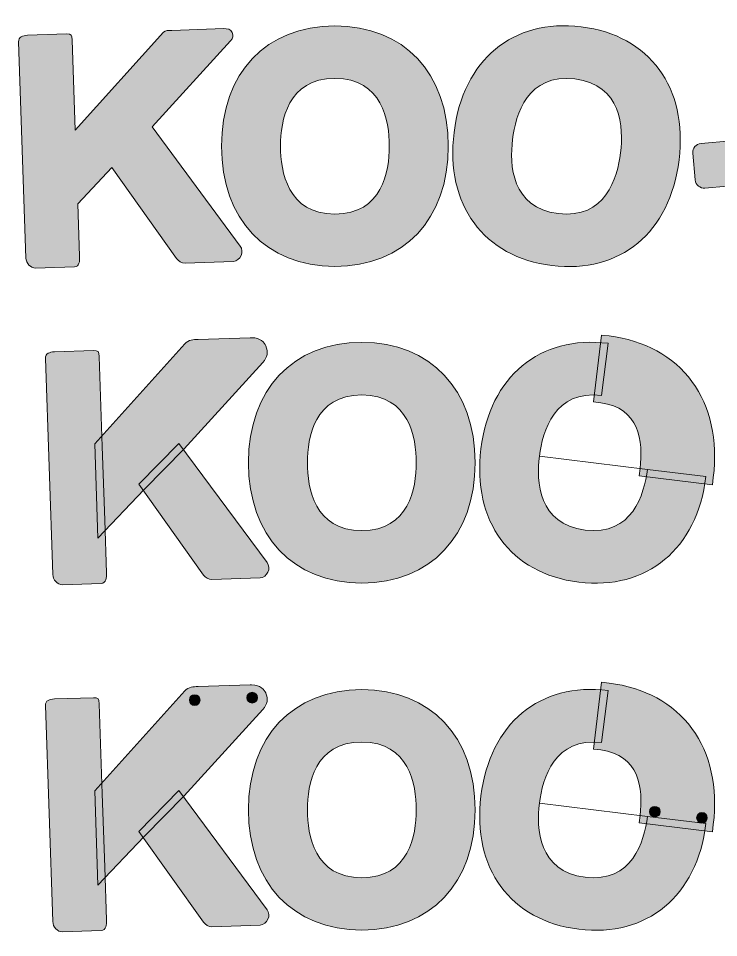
# Model space of a CAD drawing. Header units: inches. Extents: x -593 to 1685, y -710 to 625.
# Drawn here: x 667.5 to 866.9, y 14.8 to 276.4 of the extents above; entities that cross this region are included whole.
import ezdxf

# ---------------------------------------------------------------- set-up
doc = ezdxf.new("R2010")
doc.units = ezdxf.units.IN
doc.header["$MEASUREMENT"] = 0
doc.layers.add('Layer 1', color=7, linetype='Continuous')

# ---------------------------------------------------------------- blocks, each defined once
blk = doc.blocks.new('block 7')
at = {"layer": 'Layer 1', "true_color": 0x795f48}
h = blk.add_hatch(color=37, dxfattribs=at)
h.dxf.hatch_style = 2
edge = h.paths.add_edge_path()
edge.add_spline(control_points=[(827.74, 273.98), (808.29, 276.37), (794.08, 264.58), (791.54, 243.94), (789, 223.3), (799.94, 208.42), (819.39, 206.03), (838.85, 203.64), (853.06, 215.43), (855.59, 236.07), (858.13, 256.71), (847.2, 271.59), (827.74, 273.98)], knot_values=[0, 0, 0, 0, 1, 1, 1, 2, 2, 2, 3, 3, 3, 4, 4, 4, 4], degree=3, periodic=1)
edge = h.paths.add_edge_path()
edge.add_spline(control_points=[(821.21, 220.83), (807.83, 222.47), (807.31, 234.73), (808.19, 241.9), (809.07, 249.04), (812.54, 260.78), (825.92, 259.14), (839.3, 257.5), (839.82, 245.26), (838.94, 238.12), (838.06, 230.96), (834.59, 219.18), (821.21, 220.83)], knot_values=[0, 0, 0, 0, 1, 1, 1, 2, 2, 2, 3, 3, 3, 4, 4, 4, 4], degree=3, periodic=1)
h = blk.add_hatch(color=37, dxfattribs=at)
h.dxf.hatch_style = 2
edge = h.paths.add_edge_path()
edge.add_spline(control_points=[(984.29, 274.07), (964.79, 272.12), (953.52, 257.49), (955.59, 236.8), (957.65, 216.11), (971.59, 204), (991.1, 205.95), (1010.6, 207.9), (1021.87, 222.52), (1019.8, 243.22), (1017.73, 263.9), (1003.79, 276.02), (984.29, 274.07)], knot_values=[0, 0, 0, 0, 1, 1, 1, 2, 2, 2, 3, 3, 3, 4, 4, 4, 4], degree=3, periodic=1)
edge = h.paths.add_edge_path()
edge.add_spline(control_points=[(989.62, 220.78), (976.2, 219.44), (973, 231.29), (972.28, 238.46), (971.56, 245.63), (972.37, 257.85), (985.78, 259.19), (999.19, 260.53), (1002.39, 248.71), (1003.11, 241.55), (1003.82, 234.37), (1003.03, 222.12), (989.62, 220.78)], knot_values=[0, 0, 0, 0, 1, 1, 1, 2, 2, 2, 3, 3, 3, 4, 4, 4, 4], degree=3, periodic=1)
h = blk.add_hatch(color=37, dxfattribs=at)
h.dxf.hatch_style = 2
edge = h.paths.add_edge_path()
edge.add_spline(control_points=[(1056.49, 274.12), (1036.96, 275.75), (1023.22, 263.42), (1021.48, 242.69), (1019.75, 221.97), (1031.25, 207.53), (1050.79, 205.9), (1070.32, 204.26), (1084.06, 216.6), (1085.79, 237.32), (1087.53, 258.04), (1076.02, 272.48), (1056.49, 274.12)], knot_values=[0, 0, 0, 0, 1, 1, 1, 2, 2, 2, 3, 3, 3, 4, 4, 4, 4], degree=3, periodic=1)
edge = h.paths.add_edge_path()
edge.add_spline(control_points=[(1052.03, 220.75), (1038.6, 221.87), (1037.6, 234.11), (1038.2, 241.3), (1038.8, 248.47), (1041.81, 260.34), (1055.25, 259.22), (1068.68, 258.1), (1069.67, 245.89), (1069.07, 238.72), (1068.47, 231.52), (1065.46, 219.63), (1052.03, 220.75)], knot_values=[0, 0, 0, 0, 1, 1, 1, 2, 2, 2, 3, 3, 3, 4, 4, 4, 4], degree=3, periodic=1)
h = blk.add_hatch(color=37, dxfattribs=at)
h.dxf.hatch_style = 2
edge = h.paths.add_edge_path()
edge.add_spline(control_points=[(705.57, 245.48), (705.57, 245.48), (727.91, 269.98), (727.91, 269.98), (728.6, 270.74), (728.78, 271.44), (728.35, 272.37), (727.92, 273.3), (726.98, 273.49), (725.96, 273.46), (725.96, 273.46), (711.15, 272.95), (711.15, 272.95), (710.45, 272.93), (709.29, 272.99), (708.82, 272.46), (708.82, 272.46), (683.71, 244.59), (683.71, 244.59), (683.71, 244.59), (682.83, 270.22), (682.83, 270.22), (682.79, 271.63), (682.6, 271.98), (681.19, 271.93), (681.19, 271.93), (670.13, 271.56), (670.13, 271.56), (668.73, 271.51), (667.5, 271.11), (667.54, 269.7), (667.54, 269.7), (669.64, 208.17), (669.64, 208.17), (669.69, 206.76), (670.98, 205.25), (672.39, 205.3), (672.39, 205.3), (683.45, 205.68), (683.45, 205.68), (684.86, 205.73), (684.98, 207.28), (684.93, 208.69), (684.93, 208.69), (684.42, 223.64), (684.42, 223.64), (684.42, 223.64), (694.13, 233.89), (694.13, 233.89), (694.13, 233.89), (712.52, 208.03), (712.52, 208.03), (713.01, 207.32), (714.08, 206.72), (714.94, 206.75), (714.94, 206.75), (728.7, 207.22), (728.7, 207.22), (729.64, 207.25), (730.49, 208.01), (730.9, 208.86), (731.31, 209.72), (731.21, 210.83), (730.65, 211.59), (730.65, 211.59), (705.57, 245.48), (705.57, 245.48)], knot_values=[0, 0, 0, 0, 1, 1, 1, 2, 2, 2, 3, 3, 3, 4, 4, 4, 5, 5, 5, 6, 6, 6, 7, 7, 7, 8, 8, 8, 9, 9, 9, 10, 10, 10, 11, 11, 11, 12, 12, 12, 13, 13, 13, 14, 14, 14, 15, 15, 15, 16, 16, 16, 17, 17, 17, 18, 18, 18, 19, 19, 19, 20, 20, 20, 21, 21, 21, 22, 22, 22, 22], degree=3, periodic=1)
h = blk.add_hatch(color=37, dxfattribs=at)
h.dxf.hatch_style = 2
edge = h.paths.add_edge_path()
edge.add_spline(control_points=[(757.62, 274.24), (738.02, 274.24), (725.35, 260.8), (725.35, 240.01), (725.35, 219.21), (738.02, 205.78), (757.62, 205.78), (777.22, 205.78), (789.89, 219.21), (789.89, 240.01), (789.89, 260.8), (777.22, 274.24), (757.62, 274.24)], knot_values=[0, 0, 0, 0, 1, 1, 1, 2, 2, 2, 3, 3, 3, 4, 4, 4, 4], degree=3, periodic=1)
edge = h.paths.add_edge_path()
edge.add_spline(control_points=[(757.62, 220.68), (744.14, 220.68), (742.13, 232.79), (742.13, 240.01), (742.13, 247.21), (744.14, 259.29), (757.62, 259.29), (771.1, 259.29), (773.11, 247.21), (773.11, 240.01), (773.11, 232.79), (771.1, 220.68), (757.62, 220.68)], knot_values=[0, 0, 0, 0, 1, 1, 1, 2, 2, 2, 3, 3, 3, 4, 4, 4, 4], degree=3, periodic=1)
h = blk.add_hatch(color=37, dxfattribs=at)
h.dxf.hatch_style = 2
edge = h.paths.add_edge_path()
edge.add_spline(control_points=[(936.08, 244.99), (936.08, 244.99), (960.16, 267.77), (960.16, 267.77), (960.91, 268.48), (961.14, 269.17), (960.78, 270.13), (960.42, 271.09), (959.5, 271.34), (958.48, 271.39), (958.48, 271.39), (943.68, 271.98), (943.68, 271.98), (942.97, 272.01), (942.79, 272.11), (942.29, 271.62), (942.29, 271.62), (916.15, 245.65), (916.15, 245.65), (916.15, 245.65), (917.18, 271.27), (917.18, 271.27), (917.24, 272.68), (915.13, 273.12), (913.72, 273.17), (913.72, 273.17), (902.66, 273.61), (902.66, 273.61), (901.26, 273.67), (899.4, 273.39), (899.35, 271.98), (899.35, 271.98), (896.89, 210.46), (896.89, 210.46), (896.83, 209.05), (898.61, 207.43), (900.02, 207.38), (900.02, 207.38), (911.08, 206.93), (911.08, 206.93), (912.48, 206.88), (914.67, 208.34), (914.72, 209.75), (914.72, 209.75), (915.32, 224.7), (915.32, 224.7), (915.32, 224.7), (924.79, 234.24), (924.79, 234.24), (924.79, 234.24), (940.72, 207.11), (940.72, 207.11), (941.17, 206.37), (941.69, 205.71), (942.55, 205.68), (942.55, 205.68), (956.31, 205.13), (956.31, 205.13), (957.26, 205.09), (958.16, 205.78), (958.63, 206.61), (959.1, 207.43), (959.09, 208.55), (958.58, 209.34), (958.58, 209.34), (936.08, 244.99), (936.08, 244.99)], knot_values=[0, 0, 0, 0, 1, 1, 1, 2, 2, 2, 3, 3, 3, 4, 4, 4, 5, 5, 5, 6, 6, 6, 7, 7, 7, 8, 8, 8, 9, 9, 9, 10, 10, 10, 11, 11, 11, 12, 12, 12, 13, 13, 13, 14, 14, 14, 15, 15, 15, 16, 16, 16, 17, 17, 17, 18, 18, 18, 19, 19, 19, 20, 20, 20, 21, 21, 21, 22, 22, 22, 22], degree=3, periodic=1)
h = blk.add_hatch(color=37, dxfattribs=at)
h.dxf.hatch_style = 2
edge = h.paths.add_edge_path()
edge.add_spline(control_points=[(890.02, 240.73), (889.9, 242.13), (888.66, 243.16), (887.26, 243.04), (887.26, 243.04), (861.86, 240.78), (861.86, 240.78), (860.46, 240.66), (859.42, 239.42), (859.54, 238.02), (859.54, 238.02), (860.22, 230.4), (860.22, 230.4), (860.35, 228.99), (861.59, 227.96), (862.98, 228.08), (862.98, 228.08), (888.38, 230.34), (888.38, 230.34), (889.79, 230.46), (890.82, 231.7), (890.7, 233.11), (890.7, 233.11), (890.02, 240.73), (890.02, 240.73)], knot_values=[0, 0, 0, 0, 1, 1, 1, 2, 2, 2, 3, 3, 3, 4, 4, 4, 5, 5, 5, 6, 6, 6, 7, 7, 7, 8, 8, 8, 8], degree=3, periodic=1)
at = {"layer": 'Layer 1', "lineweight": 0}
for points, knots in [([(827.74, 273.98), (808.29, 276.37), (794.08, 264.58), (791.54, 243.94), (789, 223.3), (799.94, 208.42), (819.39, 206.03), (838.85, 203.64), (853.06, 215.43), (855.59, 236.07), (858.13, 256.71), (847.2, 271.59), (827.74, 273.98)], [0, 0, 0, 0, 1, 1, 1, 2, 2, 2, 3, 3, 3, 4, 4, 4, 4]), ([(984.29, 274.07), (964.79, 272.12), (953.52, 257.49), (955.59, 236.8), (957.65, 216.11), (971.59, 204), (991.1, 205.95), (1010.6, 207.9), (1021.87, 222.52), (1019.8, 243.22), (1017.73, 263.9), (1003.79, 276.02), (984.29, 274.07)], [0, 0, 0, 0, 1, 1, 1, 2, 2, 2, 3, 3, 3, 4, 4, 4, 4]), ([(1056.49, 274.12), (1036.96, 275.75), (1023.22, 263.42), (1021.48, 242.69), (1019.75, 221.97), (1031.25, 207.53), (1050.79, 205.9), (1070.32, 204.26), (1084.06, 216.6), (1085.79, 237.32), (1087.53, 258.04), (1076.02, 272.48), (1056.49, 274.12)], [0, 0, 0, 0, 1, 1, 1, 2, 2, 2, 3, 3, 3, 4, 4, 4, 4]), ([(705.57, 245.48), (705.57, 245.48), (727.91, 269.98), (727.91, 269.98), (728.6, 270.74), (728.78, 271.44), (728.35, 272.37), (727.92, 273.3), (726.98, 273.49), (725.96, 273.46), (725.96, 273.46), (711.15, 272.95), (711.15, 272.95), (710.45, 272.93), (709.29, 272.99), (708.82, 272.46), (708.82, 272.46), (683.71, 244.59), (683.71, 244.59), (683.71, 244.59), (682.83, 270.22), (682.83, 270.22), (682.79, 271.63), (682.6, 271.98), (681.19, 271.93), (681.19, 271.93), (670.13, 271.56), (670.13, 271.56), (668.73, 271.51), (667.5, 271.11), (667.54, 269.7), (667.54, 269.7), (669.64, 208.17), (669.64, 208.17), (669.69, 206.76), (670.98, 205.25), (672.39, 205.3), (672.39, 205.3), (683.45, 205.68), (683.45, 205.68), (684.86, 205.73), (684.98, 207.28), (684.93, 208.69), (684.93, 208.69), (684.42, 223.64), (684.42, 223.64), (684.42, 223.64), (694.13, 233.89), (694.13, 233.89), (694.13, 233.89), (712.52, 208.03), (712.52, 208.03), (713.01, 207.32), (714.08, 206.72), (714.94, 206.75), (714.94, 206.75), (728.7, 207.22), (728.7, 207.22), (729.64, 207.25), (730.49, 208.01), (730.9, 208.86), (731.31, 209.72), (731.21, 210.83), (730.65, 211.59), (730.65, 211.59), (705.57, 245.48), (705.57, 245.48)], [0, 0, 0, 0, 1, 1, 1, 2, 2, 2, 3, 3, 3, 4, 4, 4, 5, 5, 5, 6, 6, 6, 7, 7, 7, 8, 8, 8, 9, 9, 9, 10, 10, 10, 11, 11, 11, 12, 12, 12, 13, 13, 13, 14, 14, 14, 15, 15, 15, 16, 16, 16, 17, 17, 17, 18, 18, 18, 19, 19, 19, 20, 20, 20, 21, 21, 21, 22, 22, 22, 22]), ([(757.62, 274.24), (738.02, 274.24), (725.35, 260.8), (725.35, 240.01), (725.35, 219.21), (738.02, 205.78), (757.62, 205.78), (777.22, 205.78), (789.89, 219.21), (789.89, 240.01), (789.89, 260.8), (777.22, 274.24), (757.62, 274.24)], [0, 0, 0, 0, 1, 1, 1, 2, 2, 2, 3, 3, 3, 4, 4, 4, 4]), ([(936.08, 244.99), (936.08, 244.99), (960.16, 267.77), (960.16, 267.77), (960.91, 268.48), (961.14, 269.17), (960.78, 270.13), (960.42, 271.09), (959.5, 271.34), (958.48, 271.39), (958.48, 271.39), (943.68, 271.98), (943.68, 271.98), (942.97, 272.01), (942.79, 272.11), (942.29, 271.62), (942.29, 271.62), (916.15, 245.65), (916.15, 245.65), (916.15, 245.65), (917.18, 271.27), (917.18, 271.27), (917.24, 272.68), (915.13, 273.12), (913.72, 273.17), (913.72, 273.17), (902.66, 273.61), (902.66, 273.61), (901.26, 273.67), (899.4, 273.39), (899.35, 271.98), (899.35, 271.98), (896.89, 210.46), (896.89, 210.46), (896.83, 209.05), (898.61, 207.43), (900.02, 207.38), (900.02, 207.38), (911.08, 206.93), (911.08, 206.93), (912.48, 206.88), (914.67, 208.34), (914.72, 209.75), (914.72, 209.75), (915.32, 224.7), (915.32, 224.7), (915.32, 224.7), (924.79, 234.24), (924.79, 234.24), (924.79, 234.24), (940.72, 207.11), (940.72, 207.11), (941.17, 206.37), (941.69, 205.71), (942.55, 205.68), (942.55, 205.68), (956.31, 205.13), (956.31, 205.13), (957.26, 205.09), (958.16, 205.78), (958.63, 206.61), (959.1, 207.43), (959.09, 208.55), (958.58, 209.34), (958.58, 209.34), (936.08, 244.99), (936.08, 244.99)], [0, 0, 0, 0, 1, 1, 1, 2, 2, 2, 3, 3, 3, 4, 4, 4, 5, 5, 5, 6, 6, 6, 7, 7, 7, 8, 8, 8, 9, 9, 9, 10, 10, 10, 11, 11, 11, 12, 12, 12, 13, 13, 13, 14, 14, 14, 15, 15, 15, 16, 16, 16, 17, 17, 17, 18, 18, 18, 19, 19, 19, 20, 20, 20, 21, 21, 21, 22, 22, 22, 22]), ([(757.62, 220.68), (744.14, 220.68), (742.13, 232.79), (742.13, 240.01), (742.13, 247.21), (744.14, 259.29), (757.62, 259.29), (771.1, 259.29), (773.11, 247.21), (773.11, 240.01), (773.11, 232.79), (771.1, 220.68), (757.62, 220.68)], [0, 0, 0, 0, 1, 1, 1, 2, 2, 2, 3, 3, 3, 4, 4, 4, 4]), ([(821.21, 220.83), (807.83, 222.47), (807.31, 234.73), (808.19, 241.9), (809.07, 249.04), (812.54, 260.78), (825.92, 259.14), (839.3, 257.5), (839.82, 245.26), (838.94, 238.12), (838.06, 230.96), (834.59, 219.18), (821.21, 220.83)], [0, 0, 0, 0, 1, 1, 1, 2, 2, 2, 3, 3, 3, 4, 4, 4, 4]), ([(989.62, 220.78), (976.2, 219.44), (973, 231.29), (972.28, 238.46), (971.56, 245.63), (972.37, 257.85), (985.78, 259.19), (999.19, 260.53), (1002.39, 248.71), (1003.11, 241.55), (1003.82, 234.37), (1003.03, 222.12), (989.62, 220.78)], [0, 0, 0, 0, 1, 1, 1, 2, 2, 2, 3, 3, 3, 4, 4, 4, 4]), ([(1052.03, 220.75), (1038.6, 221.87), (1037.6, 234.11), (1038.2, 241.3), (1038.8, 248.47), (1041.81, 260.34), (1055.25, 259.22), (1068.68, 258.1), (1069.67, 245.89), (1069.07, 238.72), (1068.47, 231.52), (1065.46, 219.63), (1052.03, 220.75)], [0, 0, 0, 0, 1, 1, 1, 2, 2, 2, 3, 3, 3, 4, 4, 4, 4]), ([(890.02, 240.73), (889.9, 242.13), (888.66, 243.16), (887.26, 243.04), (887.26, 243.04), (861.86, 240.78), (861.86, 240.78), (860.46, 240.66), (859.42, 239.42), (859.54, 238.02), (859.54, 238.02), (860.22, 230.4), (860.22, 230.4), (860.35, 228.99), (861.59, 227.96), (862.98, 228.08), (862.98, 228.08), (888.38, 230.34), (888.38, 230.34), (889.79, 230.46), (890.82, 231.7), (890.7, 233.11), (890.7, 233.11), (890.02, 240.73), (890.02, 240.73)], [0, 0, 0, 0, 1, 1, 1, 2, 2, 2, 3, 3, 3, 4, 4, 4, 5, 5, 5, 6, 6, 6, 7, 7, 7, 8, 8, 8, 8])]:
    blk.add_open_spline(points, degree=3, knots=knots, dxfattribs=at)
blk = doc.blocks.new('block 8')
at = {"layer": 'Layer 1', "true_color": 0x795f48}
h = blk.add_hatch(color=37, dxfattribs=at)
h.dxf.hatch_style = 2
edge = h.paths.add_edge_path()
edge.add_spline(control_points=[(719.23, 82.38), (719.23, 83.22), (718.55, 83.9), (717.7, 83.9), (716.86, 83.9), (716.18, 83.22), (716.18, 82.38), (716.18, 81.53), (716.86, 80.85), (717.7, 80.85), (718.55, 80.85), (719.23, 81.53), (719.23, 82.38)], knot_values=[0, 0, 0, 0, 1, 1, 1, 2, 2, 2, 3, 3, 3, 4, 4, 4, 4], degree=3, periodic=1)
h = blk.add_hatch(color=37, dxfattribs=at)
h.dxf.hatch_style = 2
edge = h.paths.add_edge_path()
edge.add_spline(control_points=[(735.58, 83.06), (735.58, 83.91), (734.9, 84.59), (734.06, 84.59), (733.22, 84.59), (732.53, 83.91), (732.53, 83.06), (732.53, 82.22), (733.22, 81.54), (734.06, 81.54), (734.9, 81.54), (735.58, 82.22), (735.58, 83.06)], knot_values=[0, 0, 0, 0, 1, 1, 1, 2, 2, 2, 3, 3, 3, 4, 4, 4, 4], degree=3, periodic=1)
h = blk.add_hatch(color=37, dxfattribs=at)
h.dxf.hatch_style = 2
edge = h.paths.add_edge_path()
edge.add_spline(control_points=[(945.49, 52.02), (945.49, 52.86), (944.81, 53.54), (943.96, 53.54), (943.12, 53.54), (942.44, 52.86), (942.44, 52.02), (942.44, 51.18), (943.12, 50.49), (943.96, 50.49), (944.81, 50.49), (945.49, 51.18), (945.49, 52.02)], knot_values=[0, 0, 0, 0, 1, 1, 1, 2, 2, 2, 3, 3, 3, 4, 4, 4, 4], degree=3, periodic=1)
h = blk.add_hatch(color=37, dxfattribs=at)
h.dxf.hatch_style = 2
edge = h.paths.add_edge_path()
edge.add_spline(control_points=[(850.24, 50.61), (850.24, 51.45), (849.56, 52.13), (848.71, 52.13), (847.87, 52.13), (847.19, 51.45), (847.19, 50.61), (847.19, 49.76), (847.87, 49.08), (848.71, 49.08), (849.56, 49.08), (850.24, 49.76), (850.24, 50.61)], knot_values=[0, 0, 0, 0, 1, 1, 1, 2, 2, 2, 3, 3, 3, 4, 4, 4, 4], degree=3, periodic=1)
h = blk.add_hatch(color=37, dxfattribs=at)
h.dxf.hatch_style = 2
edge = h.paths.add_edge_path()
edge.add_spline(control_points=[(863.64, 48.84), (863.64, 49.69), (862.96, 50.37), (862.12, 50.37), (861.28, 50.37), (860.59, 49.69), (860.59, 48.84), (860.59, 48), (861.28, 47.32), (862.12, 47.32), (862.96, 47.32), (863.64, 48), (863.64, 48.84)], knot_values=[0, 0, 0, 0, 1, 1, 1, 2, 2, 2, 3, 3, 3, 4, 4, 4, 4], degree=3, periodic=1)
h = blk.add_hatch(color=37, dxfattribs=at)
h.dxf.hatch_style = 2
edge = h.paths.add_edge_path()
edge.add_spline(control_points=[(937.37, 44.26), (937.37, 45.1), (936.69, 45.78), (935.85, 45.78), (935.01, 45.78), (934.32, 45.1), (934.32, 44.26), (934.32, 43.41), (935.01, 42.73), (935.85, 42.73), (936.69, 42.73), (937.37, 43.41), (937.37, 44.26)], knot_values=[0, 0, 0, 0, 1, 1, 1, 2, 2, 2, 3, 3, 3, 4, 4, 4, 4], degree=3, periodic=1)
h = blk.add_hatch(color=37, dxfattribs=at)
h.dxf.hatch_style = 2
edge = h.paths.add_edge_path()
edge.add_spline(control_points=[(1062.61, 30.15), (1062.61, 30.99), (1061.93, 31.67), (1061.08, 31.67), (1060.24, 31.67), (1059.56, 30.99), (1059.56, 30.15), (1059.56, 29.3), (1060.24, 28.62), (1061.08, 28.62), (1061.93, 28.62), (1062.61, 29.3), (1062.61, 30.15)], knot_values=[0, 0, 0, 0, 1, 1, 1, 2, 2, 2, 3, 3, 3, 4, 4, 4, 4], degree=3, periodic=1)
h = blk.add_hatch(color=37, dxfattribs=at)
h.dxf.hatch_style = 2
edge = h.paths.add_edge_path()
edge.add_spline(control_points=[(1061.55, 18.5), (1061.55, 19.35), (1060.87, 20.03), (1060.03, 20.03), (1059.18, 20.03), (1058.5, 19.35), (1058.5, 18.5), (1058.5, 17.66), (1059.18, 16.98), (1060.03, 16.98), (1060.87, 16.98), (1061.55, 17.66), (1061.55, 18.5)], knot_values=[0, 0, 0, 0, 1, 1, 1, 2, 2, 2, 3, 3, 3, 4, 4, 4, 4], degree=3, periodic=1)
at = {"layer": 'Layer 1', "lineweight": 0}
for points in [[(719.23, 82.38), (719.23, 83.22), (718.55, 83.9), (717.7, 83.9), (716.86, 83.9), (716.18, 83.22), (716.18, 82.38), (716.18, 81.53), (716.86, 80.85), (717.7, 80.85), (718.55, 80.85), (719.23, 81.53), (719.23, 82.38)], [(735.58, 83.06), (735.58, 83.91), (734.9, 84.59), (734.06, 84.59), (733.22, 84.59), (732.53, 83.91), (732.53, 83.06), (732.53, 82.22), (733.22, 81.54), (734.06, 81.54), (734.9, 81.54), (735.58, 82.22), (735.58, 83.06)], [(945.49, 52.02), (945.49, 52.86), (944.81, 53.54), (943.96, 53.54), (943.12, 53.54), (942.44, 52.86), (942.44, 52.02), (942.44, 51.18), (943.12, 50.49), (943.96, 50.49), (944.81, 50.49), (945.49, 51.18), (945.49, 52.02)], [(850.24, 50.61), (850.24, 51.45), (849.56, 52.13), (848.71, 52.13), (847.87, 52.13), (847.19, 51.45), (847.19, 50.61), (847.19, 49.76), (847.87, 49.08), (848.71, 49.08), (849.56, 49.08), (850.24, 49.76), (850.24, 50.61)], [(863.64, 48.84), (863.64, 49.69), (862.96, 50.37), (862.12, 50.37), (861.28, 50.37), (860.59, 49.69), (860.59, 48.84), (860.59, 48), (861.28, 47.32), (862.12, 47.32), (862.96, 47.32), (863.64, 48), (863.64, 48.84)], [(937.37, 44.26), (937.37, 45.1), (936.69, 45.78), (935.85, 45.78), (935.01, 45.78), (934.32, 45.1), (934.32, 44.26), (934.32, 43.41), (935.01, 42.73), (935.85, 42.73), (936.69, 42.73), (937.37, 43.41), (937.37, 44.26)], [(1062.61, 30.15), (1062.61, 30.99), (1061.93, 31.67), (1061.08, 31.67), (1060.24, 31.67), (1059.56, 30.99), (1059.56, 30.15), (1059.56, 29.3), (1060.24, 28.62), (1061.08, 28.62), (1061.93, 28.62), (1062.61, 29.3), (1062.61, 30.15)], [(1061.55, 18.5), (1061.55, 19.35), (1060.87, 20.03), (1060.03, 20.03), (1059.18, 20.03), (1058.5, 19.35), (1058.5, 18.5), (1058.5, 17.66), (1059.18, 16.98), (1060.03, 16.98), (1060.87, 16.98), (1061.55, 17.66), (1061.55, 18.5)]]:
    blk.add_open_spline(points, degree=3, knots=[0, 0, 0, 0, 1, 1, 1, 2, 2, 2, 3, 3, 3, 4, 4, 4, 4], dxfattribs=at)

msp = doc.modelspace()

# ---------------------------------------------------------------- hatches: boundary and pattern name
at = {"layer": 'Layer 1', "true_color": 0x795f48}
h = msp.add_hatch(color=37, dxfattribs=at)
h.dxf.hatch_style = 2
edge = h.paths.add_edge_path()
edge.add_spline(control_points=[(846.59, 148.03), (845.7, 140.86), (842.23, 129.11), (828.87, 130.74), (815.48, 132.4), (814.97, 144.64), (815.84, 151.8), (816.71, 158.97), (820.2, 170.69), (833.56, 169.06), (833.56, 169.06), (835.4, 183.9), (835.4, 183.9), (815.94, 186.27), (801.72, 174.49), (799.19, 153.87), (796.67, 133.21), (807.58, 118.35), (827.04, 115.95), (846.49, 113.56), (860.71, 125.36), (863.24, 145.99), (863.24, 145.99), (846.59, 148.03), (846.59, 148.03)], knot_values=[0, 0, 0, 0, 1, 1, 1, 2, 2, 2, 3, 3, 3, 4, 4, 4, 5, 5, 5, 6, 6, 6, 7, 7, 7, 8, 8, 8, 8], degree=3, periodic=1)
at = {"layer": 'Layer 1', "true_color": 0xd5bc9e}
h = msp.add_hatch(color=9, dxfattribs=at)
h.dxf.hatch_style = 2
edge = h.paths.add_edge_path()
edge.add_spline(control_points=[(835.66, 186), (835.66, 186), (833.56, 186.26), (833.56, 186.26), (833.56, 186.26), (831.2, 167.22), (831.2, 167.22), (831.2, 167.22), (833.3, 166.96), (833.3, 166.96), (844.25, 165.61), (845.43, 156.06), (844.49, 148.28), (844.49, 148.28), (844.24, 146.18), (844.24, 146.18), (844.24, 146.18), (865.08, 143.63), (865.08, 143.63), (865.08, 143.63), (865.34, 145.73), (865.34, 145.73), (866.66, 156.39), (864.56, 165.84), (859.28, 173.03), (853.96, 180.27), (845.79, 184.75), (835.66, 186)], knot_values=[0, 0, 0, 0, 1, 1, 1, 2, 2, 2, 3, 3, 3, 4, 4, 4, 5, 5, 5, 6, 6, 6, 7, 7, 7, 8, 8, 8, 9, 9, 9, 9], degree=3, periodic=1)
h = msp.add_hatch(color=9, dxfattribs=at)
h.dxf.hatch_style = 2
edge = h.paths.add_edge_path()
edge.add_spline(control_points=[(737.92, 183.2), (737.52, 184.05), (736.46, 185.49), (733.89, 185.49), (733.77, 185.49), (733.65, 185.49), (733.53, 185.48), (733.53, 185.48), (718.72, 185), (718.72, 185), (718.64, 184.99), (718.56, 184.99), (718.47, 184.99), (717.51, 184.97), (715.91, 184.94), (714.89, 183.78), (714.89, 183.78), (689.22, 155.29), (689.22, 155.29), (689.22, 155.29), (690.13, 128.45), (690.13, 128.45), (690.13, 128.45), (703.31, 142.32), (703.31, 142.32), (703.31, 142.32), (714.72, 153.91), (714.72, 153.91), (714.72, 153.91), (737.12, 178.48), (737.12, 178.48), (738.4, 179.9), (738.67, 181.46), (737.95, 183.14), (737.95, 183.14), (737.92, 183.2), (737.92, 183.2)], knot_values=[0, 0, 0, 0, 1, 1, 1, 2, 2, 2, 3, 3, 3, 4, 4, 4, 5, 5, 5, 6, 6, 6, 7, 7, 7, 8, 8, 8, 9, 9, 9, 10, 10, 10, 11, 11, 11, 12, 12, 12, 12], degree=3, periodic=1)
at = {"layer": 'Layer 1', "true_color": 0x795f48}
h = msp.add_hatch(color=37, dxfattribs=at)
h.dxf.hatch_style = 2
edge = h.paths.add_edge_path()
edge.add_spline(control_points=[(765.27, 184.15), (745.67, 184.15), (733, 170.72), (733, 149.92), (733, 129.13), (745.67, 115.69), (765.27, 115.69), (784.87, 115.69), (797.53, 129.13), (797.53, 149.92), (797.53, 170.72), (784.87, 184.15), (765.27, 184.15)], knot_values=[0, 0, 0, 0, 1, 1, 1, 2, 2, 2, 3, 3, 3, 4, 4, 4, 4], degree=3, periodic=1)
edge = h.paths.add_edge_path()
edge.add_spline(control_points=[(765.27, 130.6), (751.79, 130.6), (749.78, 142.71), (749.78, 149.92), (749.78, 157.12), (751.79, 169.2), (765.27, 169.2), (778.75, 169.2), (780.76, 157.12), (780.76, 149.92), (780.76, 142.71), (778.75, 130.6), (765.27, 130.6)], knot_values=[0, 0, 0, 0, 1, 1, 1, 2, 2, 2, 3, 3, 3, 4, 4, 4, 4], degree=3, periodic=1)
h = msp.add_hatch(color=37, dxfattribs=at)
h.dxf.hatch_style = 2
edge = h.paths.add_edge_path()
edge.add_spline(control_points=[(692.08, 133.57), (692.08, 133.57), (692.59, 118.6), (692.59, 118.6), (692.64, 117.2), (692.51, 115.65), (691.11, 115.59), (691.11, 115.59), (680.04, 115.21), (680.04, 115.21), (678.64, 115.16), (677.34, 116.67), (677.29, 118.09), (677.29, 118.09), (675.2, 179.62), (675.2, 179.62), (675.15, 181.02), (676.37, 181.43), (677.77, 181.48), (677.77, 181.48), (688.84, 181.84), (688.84, 181.84), (690.24, 181.89), (690.45, 181.56), (690.47, 180.13), (690.47, 180.13), (691.36, 154.5), (691.36, 154.5), (691.36, 154.5), (692.08, 133.57), (692.08, 133.57)], knot_values=[0, 0, 0, 0, 1, 1, 1, 2, 2, 2, 3, 3, 3, 4, 4, 4, 5, 5, 5, 6, 6, 6, 7, 7, 7, 8, 8, 8, 9, 9, 9, 10, 10, 10, 10], degree=3, periodic=1)
h = msp.add_hatch(color=37, dxfattribs=at)
h.dxf.hatch_style = 2
edge = h.paths.add_edge_path()
edge.add_spline(control_points=[(738.56, 118.78), (738.12, 117.92), (737.28, 117.18), (736.34, 117.12), (736.34, 117.12), (722.57, 116.67), (722.57, 116.67), (721.73, 116.64), (720.66, 117.23), (720.18, 117.94), (720.18, 117.94), (701.79, 143.79), (701.79, 143.79), (701.79, 143.79), (713.21, 155.4), (713.21, 155.4), (713.21, 155.4), (738.3, 121.51), (738.3, 121.51), (738.87, 120.74), (738.97, 119.62), (738.56, 118.78)], knot_values=[0, 0, 0, 0, 1, 1, 1, 2, 2, 2, 3, 3, 3, 4, 4, 4, 5, 5, 5, 6, 6, 6, 7, 7, 7, 7], degree=3, periodic=1)
at = {"layer": 'Layer 1', "true_color": 0xd5bc9e}
h = msp.add_hatch(color=9, dxfattribs=at)
h.dxf.hatch_style = 2
edge = h.paths.add_edge_path()
edge.add_spline(control_points=[(737.92, 84.42), (737.52, 85.28), (736.46, 86.71), (733.89, 86.71), (733.77, 86.71), (733.65, 86.71), (733.53, 86.7), (733.53, 86.7), (718.72, 86.22), (718.72, 86.22), (718.64, 86.22), (718.56, 86.21), (718.47, 86.21), (717.51, 86.19), (715.91, 86.16), (714.89, 85), (714.89, 85), (689.22, 56.51), (689.22, 56.51), (689.22, 56.51), (690.13, 29.67), (690.13, 29.67), (690.13, 29.67), (703.31, 43.54), (703.31, 43.54), (703.31, 43.54), (714.72, 55.13), (714.72, 55.13), (714.72, 55.13), (737.12, 79.71), (737.12, 79.71), (738.4, 81.12), (738.67, 82.69), (737.95, 84.36), (737.95, 84.36), (737.92, 84.42), (737.92, 84.42)], knot_values=[0, 0, 0, 0, 1, 1, 1, 2, 2, 2, 3, 3, 3, 4, 4, 4, 5, 5, 5, 6, 6, 6, 7, 7, 7, 8, 8, 8, 9, 9, 9, 10, 10, 10, 11, 11, 11, 12, 12, 12, 12], degree=3, periodic=1)
at = {"layer": 'Layer 1', "true_color": 0x795f48}
h = msp.add_hatch(color=37, dxfattribs=at)
h.dxf.hatch_style = 2
edge = h.paths.add_edge_path()
edge.add_spline(control_points=[(846.59, 49.25), (845.7, 42.08), (842.23, 30.33), (828.87, 31.96), (815.48, 33.62), (814.97, 45.86), (815.84, 53.02), (816.71, 60.19), (820.2, 71.92), (833.56, 70.28), (833.56, 70.28), (835.4, 85.12), (835.4, 85.12), (815.94, 87.49), (801.72, 75.71), (799.19, 55.09), (796.67, 34.44), (807.58, 19.57), (827.04, 17.17), (846.49, 14.78), (860.71, 26.58), (863.24, 47.21), (863.24, 47.21), (846.59, 49.25), (846.59, 49.25)], knot_values=[0, 0, 0, 0, 1, 1, 1, 2, 2, 2, 3, 3, 3, 4, 4, 4, 5, 5, 5, 6, 6, 6, 7, 7, 7, 8, 8, 8, 8], degree=3, periodic=1)
at = {"layer": 'Layer 1', "true_color": 0xd5bc9e}
h = msp.add_hatch(color=9, dxfattribs=at)
h.dxf.hatch_style = 2
edge = h.paths.add_edge_path()
edge.add_spline(control_points=[(835.66, 87.22), (835.66, 87.22), (833.56, 87.48), (833.56, 87.48), (833.56, 87.48), (831.2, 68.44), (831.2, 68.44), (831.2, 68.44), (833.3, 68.18), (833.3, 68.18), (844.25, 66.83), (845.43, 57.28), (844.49, 49.5), (844.49, 49.5), (844.24, 47.41), (844.24, 47.41), (844.24, 47.41), (865.08, 44.85), (865.08, 44.85), (865.08, 44.85), (865.34, 46.95), (865.34, 46.95), (866.66, 57.62), (864.56, 67.06), (859.28, 74.26), (853.96, 81.49), (845.79, 85.97), (835.66, 87.22)], knot_values=[0, 0, 0, 0, 1, 1, 1, 2, 2, 2, 3, 3, 3, 4, 4, 4, 5, 5, 5, 6, 6, 6, 7, 7, 7, 8, 8, 8, 9, 9, 9, 9], degree=3, periodic=1)
at = {"layer": 'Layer 1', "true_color": 0x795f48}
h = msp.add_hatch(color=37, dxfattribs=at)
h.dxf.hatch_style = 2
edge = h.paths.add_edge_path()
edge.add_spline(control_points=[(765.27, 85.37), (745.67, 85.37), (733, 71.94), (733, 51.14), (733, 30.35), (745.67, 16.92), (765.27, 16.92), (784.87, 16.92), (797.53, 30.35), (797.53, 51.14), (797.53, 71.94), (784.87, 85.37), (765.27, 85.37)], knot_values=[0, 0, 0, 0, 1, 1, 1, 2, 2, 2, 3, 3, 3, 4, 4, 4, 4], degree=3, periodic=1)
edge = h.paths.add_edge_path()
edge.add_spline(control_points=[(765.27, 31.82), (751.79, 31.82), (749.78, 43.93), (749.78, 51.14), (749.78, 58.35), (751.79, 70.42), (765.27, 70.42), (778.75, 70.42), (780.76, 58.35), (780.76, 51.14), (780.76, 43.93), (778.75, 31.82), (765.27, 31.82)], knot_values=[0, 0, 0, 0, 1, 1, 1, 2, 2, 2, 3, 3, 3, 4, 4, 4, 4], degree=3, periodic=1)
h = msp.add_hatch(color=37, dxfattribs=at)
h.dxf.hatch_style = 2
edge = h.paths.add_edge_path()
edge.add_spline(control_points=[(692.08, 34.79), (692.08, 34.79), (692.59, 19.83), (692.59, 19.83), (692.64, 18.42), (692.51, 16.87), (691.11, 16.82), (691.11, 16.82), (680.04, 16.43), (680.04, 16.43), (678.64, 16.38), (677.34, 17.89), (677.29, 19.32), (677.29, 19.32), (675.2, 80.84), (675.2, 80.84), (675.15, 82.24), (676.37, 82.65), (677.77, 82.7), (677.77, 82.7), (688.84, 83.06), (688.84, 83.06), (690.24, 83.11), (690.45, 82.78), (690.47, 81.35), (690.47, 81.35), (691.36, 55.73), (691.36, 55.73), (691.36, 55.73), (692.08, 34.79), (692.08, 34.79)], knot_values=[0, 0, 0, 0, 1, 1, 1, 2, 2, 2, 3, 3, 3, 4, 4, 4, 5, 5, 5, 6, 6, 6, 7, 7, 7, 8, 8, 8, 9, 9, 9, 10, 10, 10, 10], degree=3, periodic=1)
h = msp.add_hatch(color=37, dxfattribs=at)
h.dxf.hatch_style = 2
edge = h.paths.add_edge_path()
edge.add_spline(control_points=[(738.56, 20), (738.12, 19.14), (737.28, 18.4), (736.34, 18.35), (736.34, 18.35), (722.57, 17.89), (722.57, 17.89), (721.73, 17.86), (720.66, 18.45), (720.18, 19.16), (720.18, 19.16), (701.79, 45.02), (701.79, 45.02), (701.79, 45.02), (713.21, 56.62), (713.21, 56.62), (713.21, 56.62), (738.3, 22.73), (738.3, 22.73), (738.87, 21.97), (738.97, 20.85), (738.56, 20)], knot_values=[0, 0, 0, 0, 1, 1, 1, 2, 2, 2, 3, 3, 3, 4, 4, 4, 5, 5, 5, 6, 6, 6, 7, 7, 7, 7], degree=3, periodic=1)

# ---------------------------------------------------------------- linework, layer by layer
at = {"layer": 'Layer 1', "lineweight": 0}
for points in [[(846.59, 148.03), (815.84, 151.83)], [(846.59, 49.25), (815.84, 53.05)]]:
    msp.add_lwpolyline(points, dxfattribs=at)
for points, knots in [([(846.59, 148.03), (845.7, 140.86), (842.23, 129.11), (828.87, 130.74), (815.48, 132.4), (814.97, 144.64), (815.84, 151.8), (816.71, 158.97), (820.2, 170.69), (833.56, 169.06), (833.56, 169.06), (835.4, 183.9), (835.4, 183.9), (815.94, 186.27), (801.72, 174.49), (799.19, 153.87), (796.67, 133.21), (807.58, 118.35), (827.04, 115.95), (846.49, 113.56), (860.71, 125.36), (863.24, 145.99), (863.24, 145.99), (846.59, 148.03), (846.59, 148.03)], [0, 0, 0, 0, 1, 1, 1, 2, 2, 2, 3, 3, 3, 4, 4, 4, 5, 5, 5, 6, 6, 6, 7, 7, 7, 8, 8, 8, 8]), ([(835.66, 186), (835.66, 186), (833.56, 186.26), (833.56, 186.26), (833.56, 186.26), (831.2, 167.22), (831.2, 167.22), (831.2, 167.22), (833.3, 166.96), (833.3, 166.96), (844.25, 165.61), (845.43, 156.06), (844.49, 148.28), (844.49, 148.28), (844.24, 146.18), (844.24, 146.18), (844.24, 146.18), (865.08, 143.63), (865.08, 143.63), (865.08, 143.63), (865.34, 145.73), (865.34, 145.73), (866.66, 156.39), (864.56, 165.84), (859.28, 173.03), (853.96, 180.27), (845.79, 184.75), (835.66, 186)], [0, 0, 0, 0, 1, 1, 1, 2, 2, 2, 3, 3, 3, 4, 4, 4, 5, 5, 5, 6, 6, 6, 7, 7, 7, 8, 8, 8, 9, 9, 9, 9]), ([(737.92, 183.2), (737.52, 184.05), (736.46, 185.49), (733.89, 185.49), (733.77, 185.49), (733.65, 185.49), (733.53, 185.48), (733.53, 185.48), (718.72, 185), (718.72, 185), (718.64, 184.99), (718.56, 184.99), (718.47, 184.99), (717.51, 184.97), (715.91, 184.94), (714.89, 183.78), (714.89, 183.78), (689.22, 155.29), (689.22, 155.29), (689.22, 155.29), (690.13, 128.45), (690.13, 128.45), (690.13, 128.45), (703.31, 142.32), (703.31, 142.32), (703.31, 142.32), (714.72, 153.91), (714.72, 153.91), (714.72, 153.91), (737.12, 178.48), (737.12, 178.48), (738.4, 179.9), (738.67, 181.46), (737.95, 183.14), (737.95, 183.14), (737.92, 183.2), (737.92, 183.2)], [0, 0, 0, 0, 1, 1, 1, 2, 2, 2, 3, 3, 3, 4, 4, 4, 5, 5, 5, 6, 6, 6, 7, 7, 7, 8, 8, 8, 9, 9, 9, 10, 10, 10, 11, 11, 11, 12, 12, 12, 12]), ([(765.27, 184.15), (745.67, 184.15), (733, 170.72), (733, 149.92), (733, 129.13), (745.67, 115.69), (765.27, 115.69), (784.87, 115.69), (797.53, 129.13), (797.53, 149.92), (797.53, 170.72), (784.87, 184.15), (765.27, 184.15)], [0, 0, 0, 0, 1, 1, 1, 2, 2, 2, 3, 3, 3, 4, 4, 4, 4]), ([(692.08, 133.57), (692.08, 133.57), (692.59, 118.6), (692.59, 118.6), (692.64, 117.2), (692.51, 115.65), (691.11, 115.59), (691.11, 115.59), (680.04, 115.21), (680.04, 115.21), (678.64, 115.16), (677.34, 116.67), (677.29, 118.09), (677.29, 118.09), (675.2, 179.62), (675.2, 179.62), (675.15, 181.02), (676.37, 181.43), (677.77, 181.48), (677.77, 181.48), (688.84, 181.84), (688.84, 181.84), (690.24, 181.89), (690.45, 181.56), (690.47, 180.13), (690.47, 180.13), (691.36, 154.5), (691.36, 154.5), (691.36, 154.5), (692.08, 133.57), (692.08, 133.57)], [0, 0, 0, 0, 1, 1, 1, 2, 2, 2, 3, 3, 3, 4, 4, 4, 5, 5, 5, 6, 6, 6, 7, 7, 7, 8, 8, 8, 9, 9, 9, 10, 10, 10, 10]), ([(765.27, 130.6), (751.79, 130.6), (749.78, 142.71), (749.78, 149.92), (749.78, 157.12), (751.79, 169.2), (765.27, 169.2), (778.75, 169.2), (780.76, 157.12), (780.76, 149.92), (780.76, 142.71), (778.75, 130.6), (765.27, 130.6)], [0, 0, 0, 0, 1, 1, 1, 2, 2, 2, 3, 3, 3, 4, 4, 4, 4]), ([(738.56, 118.78), (738.12, 117.92), (737.28, 117.18), (736.34, 117.12), (736.34, 117.12), (722.57, 116.67), (722.57, 116.67), (721.73, 116.64), (720.66, 117.23), (720.18, 117.94), (720.18, 117.94), (701.79, 143.79), (701.79, 143.79), (701.79, 143.79), (713.21, 155.4), (713.21, 155.4), (713.21, 155.4), (738.3, 121.51), (738.3, 121.51), (738.87, 120.74), (738.97, 119.62), (738.56, 118.78)], [0, 0, 0, 0, 1, 1, 1, 2, 2, 2, 3, 3, 3, 4, 4, 4, 5, 5, 5, 6, 6, 6, 7, 7, 7, 7]), ([(737.92, 84.42), (737.52, 85.28), (736.46, 86.71), (733.89, 86.71), (733.77, 86.71), (733.65, 86.71), (733.53, 86.7), (733.53, 86.7), (718.72, 86.22), (718.72, 86.22), (718.64, 86.22), (718.56, 86.21), (718.47, 86.21), (717.51, 86.19), (715.91, 86.16), (714.89, 85), (714.89, 85), (689.22, 56.51), (689.22, 56.51), (689.22, 56.51), (690.13, 29.67), (690.13, 29.67), (690.13, 29.67), (703.31, 43.54), (703.31, 43.54), (703.31, 43.54), (714.72, 55.13), (714.72, 55.13), (714.72, 55.13), (737.12, 79.71), (737.12, 79.71), (738.4, 81.12), (738.67, 82.69), (737.95, 84.36), (737.95, 84.36), (737.92, 84.42), (737.92, 84.42)], [0, 0, 0, 0, 1, 1, 1, 2, 2, 2, 3, 3, 3, 4, 4, 4, 5, 5, 5, 6, 6, 6, 7, 7, 7, 8, 8, 8, 9, 9, 9, 10, 10, 10, 11, 11, 11, 12, 12, 12, 12]), ([(846.59, 49.25), (845.7, 42.08), (842.23, 30.33), (828.87, 31.96), (815.48, 33.62), (814.97, 45.86), (815.84, 53.02), (816.71, 60.19), (820.2, 71.92), (833.56, 70.28), (833.56, 70.28), (835.4, 85.12), (835.4, 85.12), (815.94, 87.49), (801.72, 75.71), (799.19, 55.09), (796.67, 34.44), (807.58, 19.57), (827.04, 17.17), (846.49, 14.78), (860.71, 26.58), (863.24, 47.21), (863.24, 47.21), (846.59, 49.25), (846.59, 49.25)], [0, 0, 0, 0, 1, 1, 1, 2, 2, 2, 3, 3, 3, 4, 4, 4, 5, 5, 5, 6, 6, 6, 7, 7, 7, 8, 8, 8, 8]), ([(835.66, 87.22), (835.66, 87.22), (833.56, 87.48), (833.56, 87.48), (833.56, 87.48), (831.2, 68.44), (831.2, 68.44), (831.2, 68.44), (833.3, 68.18), (833.3, 68.18), (844.25, 66.83), (845.43, 57.28), (844.49, 49.5), (844.49, 49.5), (844.24, 47.41), (844.24, 47.41), (844.24, 47.41), (865.08, 44.85), (865.08, 44.85), (865.08, 44.85), (865.34, 46.95), (865.34, 46.95), (866.66, 57.62), (864.56, 67.06), (859.28, 74.26), (853.96, 81.49), (845.79, 85.97), (835.66, 87.22)], [0, 0, 0, 0, 1, 1, 1, 2, 2, 2, 3, 3, 3, 4, 4, 4, 5, 5, 5, 6, 6, 6, 7, 7, 7, 8, 8, 8, 9, 9, 9, 9]), ([(765.27, 85.37), (745.67, 85.37), (733, 71.94), (733, 51.14), (733, 30.35), (745.67, 16.92), (765.27, 16.92), (784.87, 16.92), (797.53, 30.35), (797.53, 51.14), (797.53, 71.94), (784.87, 85.37), (765.27, 85.37)], [0, 0, 0, 0, 1, 1, 1, 2, 2, 2, 3, 3, 3, 4, 4, 4, 4]), ([(692.08, 34.79), (692.08, 34.79), (692.59, 19.83), (692.59, 19.83), (692.64, 18.42), (692.51, 16.87), (691.11, 16.82), (691.11, 16.82), (680.04, 16.43), (680.04, 16.43), (678.64, 16.38), (677.34, 17.89), (677.29, 19.32), (677.29, 19.32), (675.2, 80.84), (675.2, 80.84), (675.15, 82.24), (676.37, 82.65), (677.77, 82.7), (677.77, 82.7), (688.84, 83.06), (688.84, 83.06), (690.24, 83.11), (690.45, 82.78), (690.47, 81.35), (690.47, 81.35), (691.36, 55.73), (691.36, 55.73), (691.36, 55.73), (692.08, 34.79), (692.08, 34.79)], [0, 0, 0, 0, 1, 1, 1, 2, 2, 2, 3, 3, 3, 4, 4, 4, 5, 5, 5, 6, 6, 6, 7, 7, 7, 8, 8, 8, 9, 9, 9, 10, 10, 10, 10]), ([(765.27, 31.82), (751.79, 31.82), (749.78, 43.93), (749.78, 51.14), (749.78, 58.35), (751.79, 70.42), (765.27, 70.42), (778.75, 70.42), (780.76, 58.35), (780.76, 51.14), (780.76, 43.93), (778.75, 31.82), (765.27, 31.82)], [0, 0, 0, 0, 1, 1, 1, 2, 2, 2, 3, 3, 3, 4, 4, 4, 4]), ([(738.56, 20), (738.12, 19.14), (737.28, 18.4), (736.34, 18.35), (736.34, 18.35), (722.57, 17.89), (722.57, 17.89), (721.73, 17.86), (720.66, 18.45), (720.18, 19.16), (720.18, 19.16), (701.79, 45.02), (701.79, 45.02), (701.79, 45.02), (713.21, 56.62), (713.21, 56.62), (713.21, 56.62), (738.3, 22.73), (738.3, 22.73), (738.87, 21.97), (738.97, 20.85), (738.56, 20)], [0, 0, 0, 0, 1, 1, 1, 2, 2, 2, 3, 3, 3, 4, 4, 4, 5, 5, 5, 6, 6, 6, 7, 7, 7, 7])]:
    msp.add_open_spline(points, degree=3, knots=knots, dxfattribs=at)

# ---------------------------------------------------------------- block references
at = {"layer": 'Layer 1'}
for name in ['block 7', 'block 8']:
    msp.add_blockref(name, (0, 0), dxfattribs=at)

doc.saveas('drawing.dxf')
